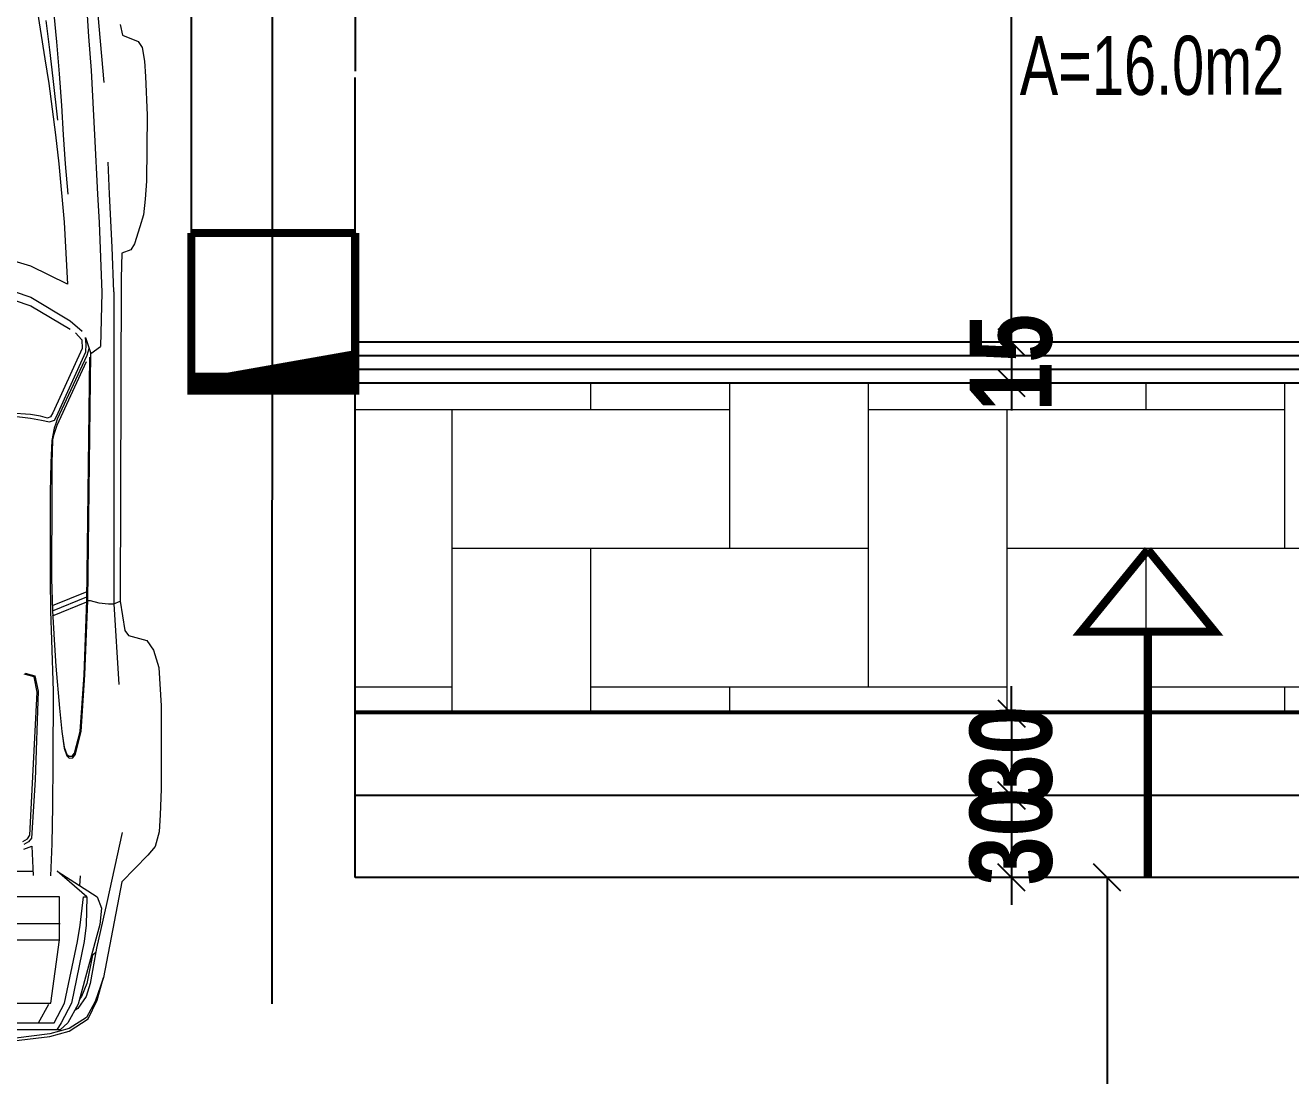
# Model space of a CAD drawing. Extents: x 285329 to 658348, y -83126 to -16980.
# Drawn here: x 336982.7 to 337445.9, y -42721.4 to -42336.8 of the extents above; entities that cross this region are included whole.
import ezdxf

# ---------------------------------------------------------------- set-up
doc = ezdxf.new("R2010")
doc.units = 0
doc.layers.get('0').update_dxf_attribs({"linetype": 'CONTINUOUS'})
doc.layers.get('DEFPOINTS').update_dxf_attribs({"color": 9, "linetype": 'CONTINUOUS'})
for name, color, linetype, lineweight in [('A-text function', 30, 'CONTINUOUS', 20), ('FIGURES', 153, 'CONTINUOUS', 0), ('VIS', 8, 'CONTINUOUS', 18)]:
    doc.layers.add(name, color=color, linetype=linetype, lineweight=lineweight)
for name, color, linetype in [('AXIS', 1, 'CONTINUOUS'), ('FURNITURE', 4, 'CONTINUOUS'), ('TEXT', 3, 'CONTINUOUS'), ('WALL', 7, 'CONTINUOUS')]:
    doc.layers.add(name, color=color, linetype=linetype)
doc.styles.add('CITYBLUEPRINT', font='cityb___.ttf', dxfattribs={"width": 0.8})
doc.styles.get("Standard").update_dxf_attribs({"font": 'sanss___.ttf', "height": 15})
doc.dimstyles.new('50', dxfattribs={"dimtxt": 30, "dimasz": 10, "dimexe": 5, "dimexo": 6, "dimgap": 5, "dimtad": 0, "dimdec": 0, "dimdsep": 46, "dimtxsty": 'CITYBLUEPRINT', "dimblk1": 'OBLIQUE', "dimblk2": 'OBLIQUE', "dimsah": 1, "dimcen": 0.05, "dimdle": 0.03, "dimclre": 22, "dimclrt": 7, "dimadec": 0, "dimazin": 0, "dimtfac": 1, "dimtdec": 0, "dimtix": 1, "dimtmove": 0, "dimatfit": 3, "dimldrblk": 'OBLIQUE', "dimfxl": 1, "dimtolj": 1, "dimtzin": 0, "dimarcsym": 0})

# ---------------------------------------------------------------- blocks, each defined once
blk = doc.blocks.new('XREF1$0$02PCAR09')
at = {"color": 0, "linetype": 'ByBlock'}
for p, q in [((-164.5898790701433, -21.2054595233525), (-164.5898790701433, 21.2054595233525)), ((-163.5996080134971, 20.33470393906024), (-163.5996080134971, -20.33470393906024)), ((-151.613913500298, 21.06887041209096), (-151.613913500298, -21.06887041209096)), ((-149.2577513310366, 21.06887041209096), (-149.2577513310366, -21.1883858844448)), ((-145.4332562157138, -21.06887041209096), (-145.4332562157138, 21.06887041209096)), ((-160.7653839548205, 19.8224947718295), (-160.7653839548205, -19.8224947718295)), ((-141.7282765727448, 17.26144893567582), (-141.7282765727448, -17.15578437787134)), ((-57.99915136942708, -10.14174151116859), (-60.21872442742694, -16.81753432407585)), ((-56.75277572916563, -10.14174151116859), (-58.97234878716549, -16.81753432407585)), ((-54.53320267116577, -16.80046068516816), (-52.55266055787358, -10.14174151116859)), ((-166.211874766374, -14.44429851590677), (-165.5630764878817, -19.68590566056797)), ((-76.09720861157977, -14.06867845993756), (-76.42160775082591, -16.81753432407585)), ((-75.92647222250287, -16.81753432407585), (-75.72158855561057, -13.9833102653991)), ((-165.1874564319125, -19.68590566056797), (-165.8021074325894, -14.81991857187597)), ((-138.5696533748219, -15.89555782306052), (-138.1428124021296, -17.05656526878352)), ((-137.5110877625451, -16.57850337936817), (-137.903781457422, -15.89555782306052)), ((-137.4769404847297, -15.77604235070668), (-137.0842467898528, -16.44191426810665)), ((-113.7275087641312, -17.36389076912197), (-113.351888708162, -15.9467787397836)), ((-113.1982259579928, -16.06629421213743), (-113.5567723750543, -17.48340624147581)), ((-163.5996080134971, -18.04683632542962), (-160.8848994271743, -19.53224291039876)), ((-138.1428124021296, -17.05656526878352), (-142.377074851237, -17.26144893567582)), ((-136.9818049564067, -17.00534435206044), (-137.5110877625451, -16.57850337936817)), ((-137.0842467898528, -16.44191426810665), (-136.5549639837144, -16.78365285606781)), ((-128.5474273360072, -17.51755351929119), (-136.9818049564067, -17.00534435206044)), ((-136.5549639837144, -16.78365285606781), (-115.947081822131, -17.82487901962962)), ((-115.7592717941464, -17.94439449198347), (-128.5474273360072, -17.51755351929119)), ((-115.947081822131, -17.82487901962962), (-113.7275087641312, -17.36389076912197)), ((-113.5567723750543, -17.48340624147581), (-115.7592717941464, -17.94439449198347)), ((-76.42160775082591, -16.81753432407585), (-76.72893325116434, -18.37123546467575)), ((-76.43868138973359, -19.241991048968), (-76.14842952830286, -18.21757271450653)), ((-76.14842952830286, -18.21757271450653), (-75.92647222250287, -16.81753432407585)), ((-60.21872442742694, -16.81753432407585), (-63.5993049311498, -22.48598244142934)), ((-58.97234878716549, -16.81753432407585), (-62.4041502076114, -22.48598244142934)), ((-60.21872442742694, -16.81753432407585), (-60.21872442742694, -16.81753432407585)), ((-57.12839578513483, -22.11036238546013), (-54.53320267116577, -16.80046068516816)), ((-17.00534435206046, -17.60292171382965), (-24.62018730489074, -18.78100279846034)), ((-165.5630764878817, -19.68590566056797), (-164.7947627370356, -22.48598244142934)), ((-164.4191426810664, -22.48598244142934), (-165.1874564319125, -19.68590566056797)), ((-160.7653839548205, -19.8224947718295), (-151.613913500298, -21.06887041209096)), ((-137.7671923461605, -19.95908388309103), (-142.3941484901448, -19.75420021619873)), ((-132.3377751735147, -20.0273784387218), (-137.7671923461605, -19.95908388309103)), ((-126.0376024165766, -20.09567299435257), (-132.3377751735147, -20.0273784387218)), ((-108.3663861471162, -19.86853066330364), (-115.7763454330541, -20.11274663326025)), ((-104.2687128092703, -19.72996011643232), (-108.3663861471162, -19.86853066330364)), ((-104.2174918925472, -19.99323116090641), (-108.3663861471162, -20.23226210561409)), ((-104.9004374488548, -20.0273784387218), (-102.902821696655, -24.96166008304457)), ((-99.5563884707475, -19.65175838275259), (-104.2687128092703, -19.72996011643232)), ((-99.52224119293213, -19.83956841073719), (-104.2174918925472, -19.99323116090641)), ((-104.2174918925472, -19.99323116090641), (-102.1686552236243, -24.96166008304457)), ((-101.4515623895012, -24.96166008304457), (-103.4662517806088, -19.97615752199872)), ((-87.10970570704062, -19.64458221481232), (-99.5563884707475, -19.65175838275259)), ((-87.10970570704062, -19.87371568855257), (-99.52224119293213, -19.83956841073719)), ((-82.8583696190255, -19.71654903557417), (-87.10970570704062, -19.64458221481232)), ((-82.8583696190255, -19.87371568855257), (-87.10970570704062, -19.87371568855257)), ((-79.62576860625475, -19.86461680765525), (-82.8583696190255, -19.71654903557417)), ((-79.66559914328724, -19.97615752199872), (-82.8583696190255, -19.87371568855257)), ((-79.66559914328724, -19.95908388309103), (-78.74362264227192, -20.19811482779871)), ((-77.88994069688734, -20.19811482779871), (-79.62576860625475, -19.86461680765525)), ((-76.72893325116434, -18.37123546467575), (-76.95089055696434, -19.51516927149105)), ((-76.95089055696434, -19.51516927149105), (-76.71185961225665, -20.24933574452179)), ((-76.21672408393363, -19.68590566056797), (-76.43868138973359, -19.241991048968)), ((-75.65329399997981, -20.0273784387218), (-76.21672408393363, -19.68590566056797)), ((-66.39938171201115, -24.24456724892154), (-75.65329399997981, -20.0273784387218)), ((-28.20565147550591, -19.37858016022953), (-35.59853712253622, -20.36885121687562)), ((-33.48140589798248, -20.69325035612176), (-27.45441136356749, -19.99323116090642)), ((-24.62018730489074, -18.78100279846034), (-28.20565147550591, -19.37858016022953)), ((-27.45441136356749, -19.99323116090642), (-23.35673802572159, -19.49809563258338)), ((-23.35673802572159, -19.49809563258338), (-19.12247557661418, -18.96881282644495)), ((-163.5996080134971, -21.32497499570633), (-164.5898790701433, -20.71032399502945)), ((-163.5996080134971, -22.31524605235243), (-164.5898790701433, -21.2054595233525)), ((-163.5996080134971, -20.33470393906024), (-160.7653839548205, -21.82011052402938)), ((-160.7653839548205, -22.81038158067547), (-163.5996080134971, -21.32497499570633)), ((-160.7653839548205, -21.82011052402938), (-151.8529444450057, -23.66406352606003)), ((-151.613913500298, -21.06887041209096), (-145.4332562157138, -21.06887041209096)), ((-141.7282765727448, -20.71032399502945), (-145.4332562157138, -26.51536122364446)), ((-145.4332562157138, -25.02995463867533), (-141.7282765727448, -20.72739763393714)), ((-115.7763454330541, -20.11274663326025), (-126.0376024165766, -20.09567299435257)), ((-124.0058393865613, -21.73474232949093), (-125.0814786377459, -22.11036238546013)), ((-123.8351029974844, -21.73474232949093), (-124.8936686097613, -22.11036238546013)), ((-121.6155299394845, -21.3761959124294), (-124.0058393865613, -21.73474232949093)), ((-121.6155299394845, -21.3761959124294), (-123.8351029974844, -21.73474232949093)), ((-118.217875796854, -21.03472313427559), (-121.6155299394845, -21.3761959124294)), ((-112.190881262439, -20.50544032813716), (-118.217875796854, -21.03472313427559)), ((-108.3663861471162, -20.23226210561409), (-112.190881262439, -20.50544032813716)), ((-78.74362264227192, -20.19811482779871), (-77.44602608528737, -20.65910307830638)), ((-77.20699514057969, -20.43714577250639), (-77.88994069688734, -20.19811482779871)), ((-77.44602608528737, -20.65910307830638), (-68.24333471404182, -24.8762918885061)), ((-76.5923441399028, -20.65910307830638), (-77.20699514057969, -20.43714577250639)), ((-76.71185961225665, -20.24933574452179), (-76.16550316721053, -20.52251396704484)), ((-67.38965276865726, -24.8933655274138), (-76.5923441399028, -20.65910307830638)), ((-76.16550316721053, -20.52251396704484), (-66.86036996251882, -24.77385005505996)), ((-48.19888263641233, -21.63230049604479), (-57.12839578513483, -22.11036238546013)), ((-39.78157865492054, -20.84691310629098), (-48.19888263641233, -21.63230049604479)), ((-39.78157865492054, -21.75181596839861), (-44.11828293747411, -22.11036238546013)), ((-35.59853712253622, -20.36885121687562), (-39.78157865492054, -20.84691310629098)), ((-35.59853712253622, -21.46156410696786), (-39.78157865492054, -21.75181596839861)), ((-31.38134831233648, -21.2054595233525), (-35.59853712253622, -21.46156410696786)), ((-26.78853944616754, -20.88106038410638), (-31.38134831233648, -21.2054595233525)), ((-22.1957305799986, -20.45421941141409), (-26.78853944616754, -20.88106038410638)), ((-18.20049907559885, -20.0615257165372), (-22.1957305799986, -20.45421941141409)), ((-164.7947627370356, -22.48598244142934), (-162.9849570128204, -25.21776466665994)), ((-162.8142206237435, -24.97873372195226), (-164.4191426810664, -22.48598244142934)), ((-160.8848994271743, -23.80065263732156), (-163.5996080134971, -22.31524605235243)), ((-161.4995504278511, -23.7323580816908), (-161.7379082183368, -23.33391197800628)), ((-151.8529444450057, -24.65433458270612), (-160.7653839548205, -22.81038158067547)), ((-151.8529444450057, -23.66406352606003), (-149.513855914652, -24.03968358202924)), ((-125.0814786377459, -22.11036238546013), (-125.4229514158997, -22.45183516361395)), ((-125.4229514158997, -22.45183516361395), (-125.3717304991766, -22.96404433084469)), ((-125.3717304991766, -22.96404433084469), (-124.8595213319459, -23.3396643868139)), ((-124.8936686097613, -22.11036238546013), (-125.1497731933766, -22.43476152470627)), ((-125.1497731933766, -22.43476152470627), (-125.1326995544689, -22.84452885849086)), ((-125.1326995544689, -22.84452885849086), (-124.688784942869, -23.22014891446006)), ((-124.8595213319459, -23.3396643868139), (-121.5813826616692, -24.14319423246711)), ((-124.688784942869, -23.22014891446006), (-121.5984563005768, -24.00660512120558)), ((-64.12858773728823, -23.28844347009083), (-65.13593243284201, -24.15919905438308)), ((-62.4041502076114, -22.48598244142934), (-63.88955679258056, -24.21041997110615)), ((-162.9849570128204, -25.21776466665994), (-160.2873220654051, -26.49828758473677)), ((-160.4922057322974, -26.22510936221371), (-162.8142206237435, -24.97873372195226)), ((-159.7751128981744, -24.91043916632149), (-161.4995504278511, -23.7323580816908)), ((-149.3943404422981, -26.87390764070598), (-160.8848994271743, -23.80065263732156)), ((-159.7751128981744, -24.24456724892154), (-160.1662057515703, -23.99287382841922)), ((-157.9140862572361, -25.01288099976763), (-159.7751128981744, -24.24456724892154)), ((-157.9140862572361, -25.52509016699838), (-159.7751128981744, -24.91043916632149)), ((-153.8334865582979, -25.84948930624451), (-157.9140862572361, -25.01288099976763)), ((-152.8090682238364, -26.42999302910601), (-157.9140862572361, -25.52509016699838)), ((-149.513855914652, -24.91043916632149), (-151.8529444450057, -24.65433458270612)), ((-149.513855914652, -24.03968358202924), (-145.4332562157138, -24.53481911035228)), ((-145.4332562157138, -25.02995463867533), (-149.513855914652, -24.91043916632149)), ((-145.4332562157138, -24.53481911035228), (-145.4332562157138, -25.02995463867533)), ((-142.3941484901448, -24.02260994312154), (-143.8454077972985, -23.95431538749078)), ((-121.5984563005768, -24.00660512120558), (-113.4372569027005, -24.57003520515939)), ((-121.5813826616692, -24.14319423246711), (-113.4372569027005, -24.68955067751323)), ((-113.4372569027005, -24.57003520515939), (-102.680864390855, -24.96166008304457)), ((-113.4372569027005, -24.68955067751323), (-102.680864390855, -25.08117555539842)), ((-102.680864390855, -25.43972197245992), (-103.0564844468242, -26.70317125162907)), ((-102.680864390855, -25.06410191649071), (-102.680864390855, -24.94458644413687)), ((-102.680864390855, -24.94458644413687), (-67.64575735227261, -25.32020650010608)), ((-67.0994009072265, -25.43972197245992), (-102.680864390855, -25.06410191649071)), ((-102.680864390855, -25.08117555539842), (-102.680864390855, -25.43972197245992)), ((-66.41645535091885, -25.20069102775224), (-67.38965276865726, -24.8933655274138)), ((-64.81153329359587, -24.72262913833689), (-67.0994009072265, -25.45679561136761)), ((-67.0994009072265, -25.45679561136761), (-66.10912985058043, -26.89098127961367)), ((-66.86036996251882, -24.77385005505996), (-65.78473071133428, -24.80799733287535)), ((-65.13593243284201, -24.15919905438308), (-66.39938171201115, -24.24456724892154)), ((-65.78473071133428, -24.80799733287535), (-64.81153329359587, -24.72262913833689)), ((-26.32755119565986, -25.45679561136761), (-35.59853712253622, -25.95193113969065)), ((-21.41034319024481, -25.08117555539842), (-26.32755119565986, -25.45679561136761)), ((-16.03214693432206, -24.72262913833689), (-21.41034319024481, -25.08117555539842)), ((-157.0433306729438, -27.4202640857521), (-160.4922057322974, -26.22510936221371)), ((-160.2873220654051, -26.49828758473677), (-157.0433306729438, -27.4202640857521)), ((-153.4749401412363, -26.27633027893679), (-153.8334865582979, -25.84948930624451)), ((-146.252790883283, -27.89832597516745), (-152.8090682238364, -26.42999302910601)), ((-147.0381782730368, -27.13001222432135), (-149.3943404422981, -26.87390764070598)), ((-145.4332562157138, -26.51536122364446), (-147.0381782730368, -27.13001222432135)), ((-103.0564844468242, -26.70317125162907), (-103.175999919178, -28.08613600315206)), ((-67.0994009072265, -25.54216380590607), (-67.0994009072265, -25.54216380590606)), ((-58.3235505086732, -27.06171766869058), (-66.10912985058043, -26.89098127961367)), ((-48.19888263641233, -26.6348766959983), (-58.3235505086732, -27.06171766869058)), ((-44.1524302152895, -26.41291939019832), (-48.19888263641233, -26.6348766959983)), ((-35.59853712253622, -25.95193113969065), (-44.1524302152895, -26.41291939019832)), ((-28.02619871649039, -27.35217620931952), (-18.28586727013732, -26.44706666801371)), ((-143.264904074437, -30.04960447753655), (-157.0433306729438, -27.4202640857521)), ((-136.160790045383, -30.06982751551053), (-146.252790883283, -27.89832597516745)), ((-103.175999919178, -28.82030247618276), (-114.7860743764081, -29.58861622702888)), ((-103.175999919178, -28.08613600315206), (-103.175999919178, -28.82030247618276)), ((-58.20403503631938, -28.78615519836739), (-103.175999919178, -28.82030247618277)), ((-103.175999919178, -28.82030247618276), (-102.8003798632088, -29.7593526161058)), ((-58.20403503631938, -28.76908155945971), (-51.78434680702748, -28.54712425365972)), ((-51.78434680702748, -28.54712425365972), (-44.1524302152895, -28.13735691987513)), ((-44.1524302152895, -28.13735691987513), (-39.54254771021286, -27.93247325298283)), ((-139.3891880423911, -33.77165775941323), (-143.264904074437, -30.04960447753655)), ((-107.7346615075316, -30.95450733964419), (-108.4688279805623, -33.60092137033632)), ((-107.0004950345008, -30.42522453350575), (-107.7346615075316, -30.95450733964419)), ((-102.8003798632088, -29.7593526161058), (-107.0004950345008, -30.42522453350575)), ((-56.22349292302719, -29.82764717173656), (-102.8003798632088, -29.7593526161058)), ((-52.63802875241204, -29.9471626440904), (-56.22349292302719, -29.82764717173656)), ((-52.15996686299668, -31.22538604060482), (-52.63802875241204, -29.9471626440904)), ((-21.22253316226019, -29.99838356081347), (-22.12743602436781, -32.23503025772104)), ((-19.65175838275259, -29.65691078265965), (-21.22253316226019, -29.99838356081347)), ((-51.28921127870444, -31.75696836830568), (-52.15996686299668, -31.22538604060482)), ((-48.84768091490456, -32.52528211915179), (-51.28921127870444, -31.75696836830568)), ((-47.0890961074124, -33.02041764747482), (-48.84768091490456, -32.52528211915179)), ((-22.12743602436781, -32.23503025772104), (-22.98111796975238, -32.82554285593255)), ((-138.1428124021296, -34.83022337169009), (-139.3891880423911, -33.77165775941323)), ((-109.8517927320853, -34.5911924269824), (-112.3274703737005, -35.34243253892082)), ((-108.4688279805623, -33.60092137033632), (-109.8517927320853, -34.5911924269824)), ((-44.85244941050485, -33.29359586999788), (-47.0890961074124, -33.02041764747482)), ((-42.25725629653579, -33.4472586201671), (-44.85244941050485, -33.29359586999788)), ((-32.74723942495178, -33.53262681470556), (-42.25725629653579, -33.4472586201671)), ((-27.18123314104443, -33.31066950890558), (-32.74723942495178, -33.53262681470556)), ((-24.96166008304456, -33.13993311982865), (-27.18123314104443, -33.31066950890558)), ((-22.98111796975238, -32.82554285593255), (-24.96166008304456, -33.13993311982865)), ((-136.0427548164836, -35.42780073345929), (-138.1428124021296, -34.83022337169009)), ((-133.5670771748684, -35.5814634836285), (-136.0427548164836, -35.42780073345929)), ((-129.8620975318994, -35.70097895598234), (-133.5670771748684, -35.5814634836285)), ((-117.8764030187002, -35.70097895598234), (-129.8620975318994, -35.70097895598234)), ((-112.3274703737005, -35.34243253892082), (-117.8764030187002, -35.70097895598234))]:
    blk.add_line(p, q, dxfattribs=at)
blk = doc.blocks.new('cbcb')
at = {"layer": 'AXIS'}
blk.add_line((328030.9518616301, -10741.68622763726), (328030.4239028826, -14326.06264830458), dxfattribs=at)
blk = doc.blocks.new('_Oblique')
at = {"color": 0, "lineweight": -2}
blk.add_line((-0.5, -0.5), (0.5, 0.5), dxfattribs=at)
blk = doc.blocks.new('*D2261')
at = {"layer": 'DEFPOINTS', "color": 0, "linetype": 'Continuous', "lineweight": 5, "transparency": 16777216}
for p in [(337345.4929229729, -42118.42873798852), (337343.6211457054, -42452.82197014472), (337345.4929229729, -42452.82197014472)]:
    blk.add_point(p, dxfattribs=at)
at = {"layer": 'VIS', "color": 22, "linetype": 'Continuous', "lineweight": -2, "transparency": 16777216}
for p, q in [((337339.4929229729, -42118.42873798852), (337338.6211457054, -42118.42873798852)), ((337339.4929229729, -42452.82197014472), (337338.6211457054, -42452.82197014472))]:
    blk.add_line(p, q, dxfattribs=at)
at = {"layer": 'VIS', "color": 0, "linetype": 'Continuous', "lineweight": -2, "transparency": 16777216}
for p, q in [((337343.6211457054, -42118.39873798852), (337343.6211457054, -42177.04055471568)), ((337343.6211457054, -42452.85197014471), (337343.6211457054, -42236.23607152764))]:
    blk.add_line(p, q, dxfattribs=at)
at = {"layer": 'VIS', "color": 0, "linetype": 'Continuous', "lineweight": -2, "transparency": 16777216, "xscale": 10, "yscale": 10, "zscale": 10}
for p, rotation in [((337343.6211457054, -42118.42873798852), 90), ((337343.6211457054, -42452.82197014472), 270)]:
    blk.add_blockref('_Oblique', p, dxfattribs=dict(at, rotation=rotation))
at = {"layer": 'VIS', "color": 7, "linetype": 'Continuous', "lineweight": 5, "transparency": 16777216, "insert": (337343.6211457054, -42206.63831312161), "char_height": 30, "attachment_point": 5, "rotation": 90, "style": 'CITYBLUEPRINT'}
blk.add_mtext('\\A1;334', dxfattribs=at)
blk = doc.blocks.new('*D2262')
at = {"layer": 'DEFPOINTS', "color": 0, "linetype": 'Continuous', "lineweight": 5, "transparency": 16777216}
for p in [(337345.4929229729, -42452.82197014472), (337343.6211457054, -42467.82197014468), (337345.4929229729, -42467.82197014468)]:
    blk.add_point(p, dxfattribs=at)
at = {"layer": 'VIS', "color": 0, "linetype": 'Continuous', "lineweight": -2, "transparency": 16777216}
for p, q in [((337343.6211457054, -42452.82197014472), (337343.6211457054, -42442.82197014472)), ((337343.6211457054, -42452.82197014472), (337343.6211457054, -42467.82197014468)), ((337343.6211457054, -42467.82197014468), (337343.6211457054, -42477.82197014468))]:
    blk.add_line(p, q, dxfattribs=at)
at = {"layer": 'VIS', "color": 22, "linetype": 'Continuous', "lineweight": -2, "transparency": 16777216}
for p, q in [((337339.4929229729, -42452.82197014472), (337338.6211457054, -42452.82197014472)), ((337339.4929229729, -42467.82197014468), (337338.6211457054, -42467.82197014468))]:
    blk.add_line(p, q, dxfattribs=at)
at = {"layer": 'VIS', "color": 0, "linetype": 'Continuous', "lineweight": -2, "transparency": 16777216, "xscale": 10, "yscale": 10, "zscale": 10}
for p, rotation in [((337343.6211457054, -42452.82197014472), 270), ((337343.6211457054, -42467.82197014468), 90)]:
    blk.add_blockref('_Oblique', p, dxfattribs=dict(at, rotation=rotation))
at = {"layer": 'VIS', "color": 7, "linetype": 'Continuous', "lineweight": 5, "transparency": 16777216, "insert": (337343.6211457054, -42460.32197014464), "char_height": 30, "attachment_point": 5, "rotation": 90, "style": 'CITYBLUEPRINT'}
blk.add_mtext('\\A1;15', dxfattribs=at)
blk = doc.blocks.new('*D2263')
at = {"layer": 'DEFPOINTS', "color": 0, "linetype": 'Continuous', "lineweight": 5, "transparency": 16777216}
for p in [(337345.4929229729, -42588.81009425865), (337343.6211457054, -42618.81009425865), (337345.4929229729, -42618.81009425865)]:
    blk.add_point(p, dxfattribs=at)
at = {"layer": 'VIS', "color": 0, "linetype": 'Continuous', "lineweight": -2, "transparency": 16777216}
for p, q in [((337343.6211457054, -42588.81009425865), (337343.6211457054, -42578.81009425865)), ((337343.6211457054, -42588.81009425865), (337343.6211457054, -42618.81009425865)), ((337343.6211457054, -42618.81009425865), (337343.6211457054, -42628.81009425865))]:
    blk.add_line(p, q, dxfattribs=at)
at = {"layer": 'VIS', "color": 22, "linetype": 'Continuous', "lineweight": -2, "transparency": 16777216}
for p, q in [((337339.4929229729, -42588.81009425865), (337338.6211457054, -42588.81009425865)), ((337339.4929229729, -42618.81009425865), (337338.6211457054, -42618.81009425865))]:
    blk.add_line(p, q, dxfattribs=at)
at = {"layer": 'VIS', "color": 0, "linetype": 'Continuous', "lineweight": -2, "transparency": 16777216, "xscale": 10, "yscale": 10, "zscale": 10}
for p, rotation in [((337343.6211457054, -42588.81009425865), 270), ((337343.6211457054, -42618.81009425865), 90)]:
    blk.add_blockref('_Oblique', p, dxfattribs=dict(at, rotation=rotation))
at = {"layer": 'VIS', "color": 7, "linetype": 'Continuous', "lineweight": 5, "transparency": 16777216, "insert": (337343.6211457054, -42603.8100942586), "char_height": 30, "attachment_point": 5, "rotation": 90, "style": 'CITYBLUEPRINT'}
blk.add_mtext('\\A1;30', dxfattribs=at)
blk = doc.blocks.new('*D2264')
at = {"layer": 'DEFPOINTS', "color": 0, "linetype": 'Continuous', "lineweight": 5, "transparency": 16777216}
for p in [(337345.4929229729, -42618.81009425865), (337343.6211457054, -42648.81009425864), (337345.4929229729, -42648.81009425864)]:
    blk.add_point(p, dxfattribs=at)
at = {"layer": 'VIS', "color": 0, "linetype": 'Continuous', "lineweight": -2, "transparency": 16777216}
for p, q in [((337343.6211457054, -42618.81009425865), (337343.6211457054, -42608.81009425865)), ((337343.6211457054, -42618.81009425865), (337343.6211457054, -42648.81009425864)), ((337343.6211457054, -42648.81009425864), (337343.6211457054, -42658.81009425864))]:
    blk.add_line(p, q, dxfattribs=at)
at = {"layer": 'VIS', "color": 22, "linetype": 'Continuous', "lineweight": -2, "transparency": 16777216}
for p, q in [((337339.4929229729, -42618.81009425865), (337338.6211457054, -42618.81009425865)), ((337339.4929229729, -42648.81009425864), (337338.6211457054, -42648.81009425864))]:
    blk.add_line(p, q, dxfattribs=at)
at = {"layer": 'VIS', "color": 0, "linetype": 'Continuous', "lineweight": -2, "transparency": 16777216, "xscale": 10, "yscale": 10, "zscale": 10}
for p, rotation in [((337343.6211457054, -42618.81009425865), 270), ((337343.6211457054, -42648.81009425864), 90)]:
    blk.add_blockref('_Oblique', p, dxfattribs=dict(at, rotation=rotation))
at = {"layer": 'VIS', "color": 7, "linetype": 'Continuous', "lineweight": 5, "transparency": 16777216, "insert": (337343.6211457054, -42633.8100942586), "char_height": 30, "attachment_point": 5, "rotation": 90, "style": 'CITYBLUEPRINT'}
blk.add_mtext('\\A1;30', dxfattribs=at)
blk = doc.blocks.new('*D3066')
at = {"layer": 'DEFPOINTS', "color": 0, "linetype": 'Continuous', "lineweight": 5, "transparency": 16777216}
for p in [(337378.6449433607, -42648.81009425865), (337419.8318206252, -42648.81009425865), (337419.8318206251, -42934.08132151571)]:
    blk.add_point(p, dxfattribs=at)
at = {"layer": 'VIS', "color": 22, "linetype": 'Continuous', "lineweight": -2, "transparency": 16777216}
for p, q in [((337413.8318206252, -42648.81009425865), (337373.6449433607, -42648.81009425865)), ((337413.8318206251, -42934.08132151571), (337373.6449433607, -42934.08132151571))]:
    blk.add_line(p, q, dxfattribs=at)
at = {"layer": 'VIS', "color": 0, "linetype": 'Continuous', "lineweight": -2, "transparency": 16777216}
for p, q in [((337378.6449433607, -42648.78009425865), (337378.6449433607, -42760.4581611873)), ((337378.6449433607, -42934.11132151571), (337378.6449433607, -42822.43325458706))]:
    blk.add_line(p, q, dxfattribs=at)
at = {"layer": 'VIS', "color": 0, "linetype": 'Continuous', "lineweight": -2, "transparency": 16777216, "xscale": 10, "yscale": 10, "zscale": 10}
for p, rotation in [((337378.6449433607, -42648.81009425865), 90), ((337378.6449433607, -42934.08132151571), 270)]:
    blk.add_blockref('_Oblique', p, dxfattribs=dict(at, rotation=rotation))
at = {"layer": 'VIS', "color": 7, "linetype": 'Continuous', "lineweight": 5, "transparency": 16777216, "insert": (337378.6449433607, -42791.44570788713), "char_height": 30, "attachment_point": 5, "rotation": 90, "style": 'CITYBLUEPRINT'}
blk.add_mtext('\\A1;285', dxfattribs=at)

msp = doc.modelspace()

# ---------------------------------------------------------------- hatches: boundary and pattern name
at = {"layer": 'A-text function'}
h = msp.add_hatch(dxfattribs=at)
h.set_pattern_fill('AR-HBONE', color=256, scale=0.5, angle=45, style=0)
h.set_pattern_definition([(90, (-782.7055731008877, -13369.21287675843), (-50.79999999999999, 50.80000000000001), [152.4, -50.8]), (180, (-782.7055731008877, -13318.41291138443), (-50.79999999999999, 50.80000000000001), [152.4, -50.8])])
h.paths.add_polyline_path([(337103.4495936345, -42588.07618949697), (337683.7685169121, -42588.07618949697), (337683.7685169121, -42467.82197014549), (337103.4495936345, -42467.82197014549)])

# ---------------------------------------------------------------- linework, layer by layer
at = {"layer": 'FURNITURE', "ltscale": 3}
for p, q in [((337043.4495936328, -42412.84117555038), (337043.4495936355, -42273.57508031371)), ((337103.4495936335, -42273.57508031233), (337103.4495936332, -42353.57508031233))]:
    msp.add_line(p, q, dxfattribs=at)
at = {"layer": 'FURNITURE'}
for p, q in [((337103.4495936345, -42648.81009425862), (337103.4495936345, -42355.91234222463)), ((337683.7685169121, -42588.07618949703), (337103.4495936345, -42588.07618949697)), ((337683.7685169121, -42588.81009425867), (337103.4495936345, -42588.8100942586)), ((337683.7685169121, -42618.81009425868), (337103.4495936345, -42618.8100942586)), ((337683.7685169121, -42648.81009425868), (337103.4495936345, -42648.81009425862))]:
    msp.add_line(p, q, dxfattribs=at)
for points in [[(337683.7685169114, -42452.82197014472), (337103.4495936328, -42452.82197014472)], [(337683.7685169114, -42467.82197014472), (337103.4495936328, -42467.82197014472)]]:
    msp.add_lwpolyline(points, dxfattribs=at)
at = {"layer": 'VIS', "linetype": 'Continuous', "lineweight": 5}
msp.add_line((337103.4495936345, -42467.82197014409), (337683.7685169121, -42467.82197014549), dxfattribs=at)
at = {"layer": 'WALL', "linetype": 'Continuous'}
msp.add_line((337103.4495936332, -42412.8411755507), (337043.4495936332, -42412.84117555038), dxfattribs=at)
at = {"layer": 'WALL', "linetype": 'Continuous', "const_width": 3}
for points in [[(337043.4495936332, -42412.84117555038), (337043.4495936328, -42467.8219701438), (337103.4495936329, -42467.82197014409), (337103.4495936332, -42412.8411755507)], [(337043.4495936328, -42467.82197014378), (337043.4495936332, -42412.84117555038)], [(337103.4495936332, -42412.8411755507), (337103.4495936329, -42467.82197014407), (337043.4495936328, -42467.82197014378)], [(337043.4495936332, -42412.84117555038), (337103.4495936332, -42412.8411755507)], [(337393.6090552644, -42528.81009425864), (337369.1227174299, -42558.81009426252), (337393.6090552692, -42558.81009425865)], [(337393.6090552728, -42528.81009425864), (337418.0953931122, -42558.81009425865), (337393.6090552728, -42558.81009425865)], [(337393.6090552728, -42558.81009425865), (337393.6090552734, -42648.81009425864)]]:
    msp.add_lwpolyline(points, dxfattribs=at)
at = {"layer": 'WALL', "linetype": 'Continuous'}
for points in [[(337043.4495936332, -42412.84117555038), (337043.4495936328, -42467.8219701438), (337103.4495936329, -42467.82197014409), (337103.4495936332, -42412.8411755507)], [(337103.4495936332, -42412.8411755507), (337103.4495936329, -42467.82197014409), (337043.4495936328, -42467.8219701438), (337043.4495936332, -42412.84117555038)]]:
    msp.add_lwpolyline(points, dxfattribs=at)
msp.add_lwpolyline([(337103.4495936332, -42412.8411755507), (337043.4495936332, -42412.84117555038), (337043.4495936328, -42467.82197014378), (337103.4495936329, -42467.82197014407)], close=True, dxfattribs=at)
at = {"layer": 'WALL', "linetype": 'Continuous', "ltscale": 3}
for points in [[(337683.7685169114, -42457.8219701447), (337103.4495936328, -42457.8219701447)], [(337683.7685169114, -42462.82197014472), (337103.4495936328, -42462.82197014472)]]:
    msp.add_lwpolyline(points, dxfattribs=at)

# ---------------------------------------------------------------- block references
at = {"layer": 'FIGURES', "lineweight": 0, "xscale": 2.539999999841102, "yscale": 2.539999999841102, "zscale": 2.539999999841102, "rotation": 89.923157586217}
msp.add_blockref('XREF1$0$02PCAR09', (336942.169409228, -42286.45192538214, -260.8267762620744), dxfattribs=at)
at = {"layer": 'VIS', "linetype": 'Continuous', "lineweight": 5}
msp.add_blockref('cbcb', (9042.548919448687, -28369.0418625382), dxfattribs=at)

# ---------------------------------------------------------------- texts
at = {"layer": 'TEXT', "width": 0.7}
msp.add_text('A=16.0m2', height=21.59999999999673, rotation=0.1269454544935773, dxfattribs=at).set_placement((337346.6930131917, -42362.38878567638))

# ---------------------------------------------------------------- dimensions: what is measured, and where the dimension line sits
at = {"layer": 'VIS', "linetype": 'Continuous', "lineweight": 5}
dim = msp.add_linear_dim(base=(337343.6211457054, -42452.82197014472), p1=(337345.4929229729, -42118.42873798852), p2=(337345.4929229729, -42452.82197014472), angle=90, dimstyle='50', override={"dimtmove": 1}, dxfattribs=at)
dim.commit()
dim.dimension.update_dxf_attribs({"geometry": '*D2261', "text_midpoint": (337343.6211457054, -42206.63831312161), "dimtype": 160})
for base, p1, p2, picture, middle in [((337343.6211457054, -42467.82197014468), (337345.4929229729, -42452.82197014472), (337345.4929229729, -42467.82197014468), '*D2262', (337343.6211457054, -42460.32197014464)), ((337343.6211457054, -42618.81009425865), (337345.4929229729, -42588.81009425865), (337345.4929229729, -42618.81009425865), '*D2263', (337343.6211457054, -42603.8100942586)), ((337343.6211457054, -42648.81009425864), (337345.4929229729, -42618.81009425865), (337345.4929229729, -42648.81009425864), '*D2264', (337343.6211457054, -42633.8100942586))]:
    dim = msp.add_linear_dim(base=base, p1=p1, p2=p2, angle=90, dimstyle='50', override={"dimtmove": 1}, dxfattribs=at)
    dim.commit()
    dim.dimension.update_dxf_attribs({"geometry": picture, "text_midpoint": middle})
dim = msp.add_linear_dim(base=(337378.6449433607, -42648.81009425865), p1=(337419.8318206251, -42934.08132151571), p2=(337419.8318206252, -42648.81009425865), angle=90, dimstyle='50', dxfattribs=at)
dim.commit()
dim.dimension.update_dxf_attribs({"geometry": '*D3066', "text_midpoint": (337378.6449433607, -42791.44570788713)})

doc.saveas('drawing.dxf')
